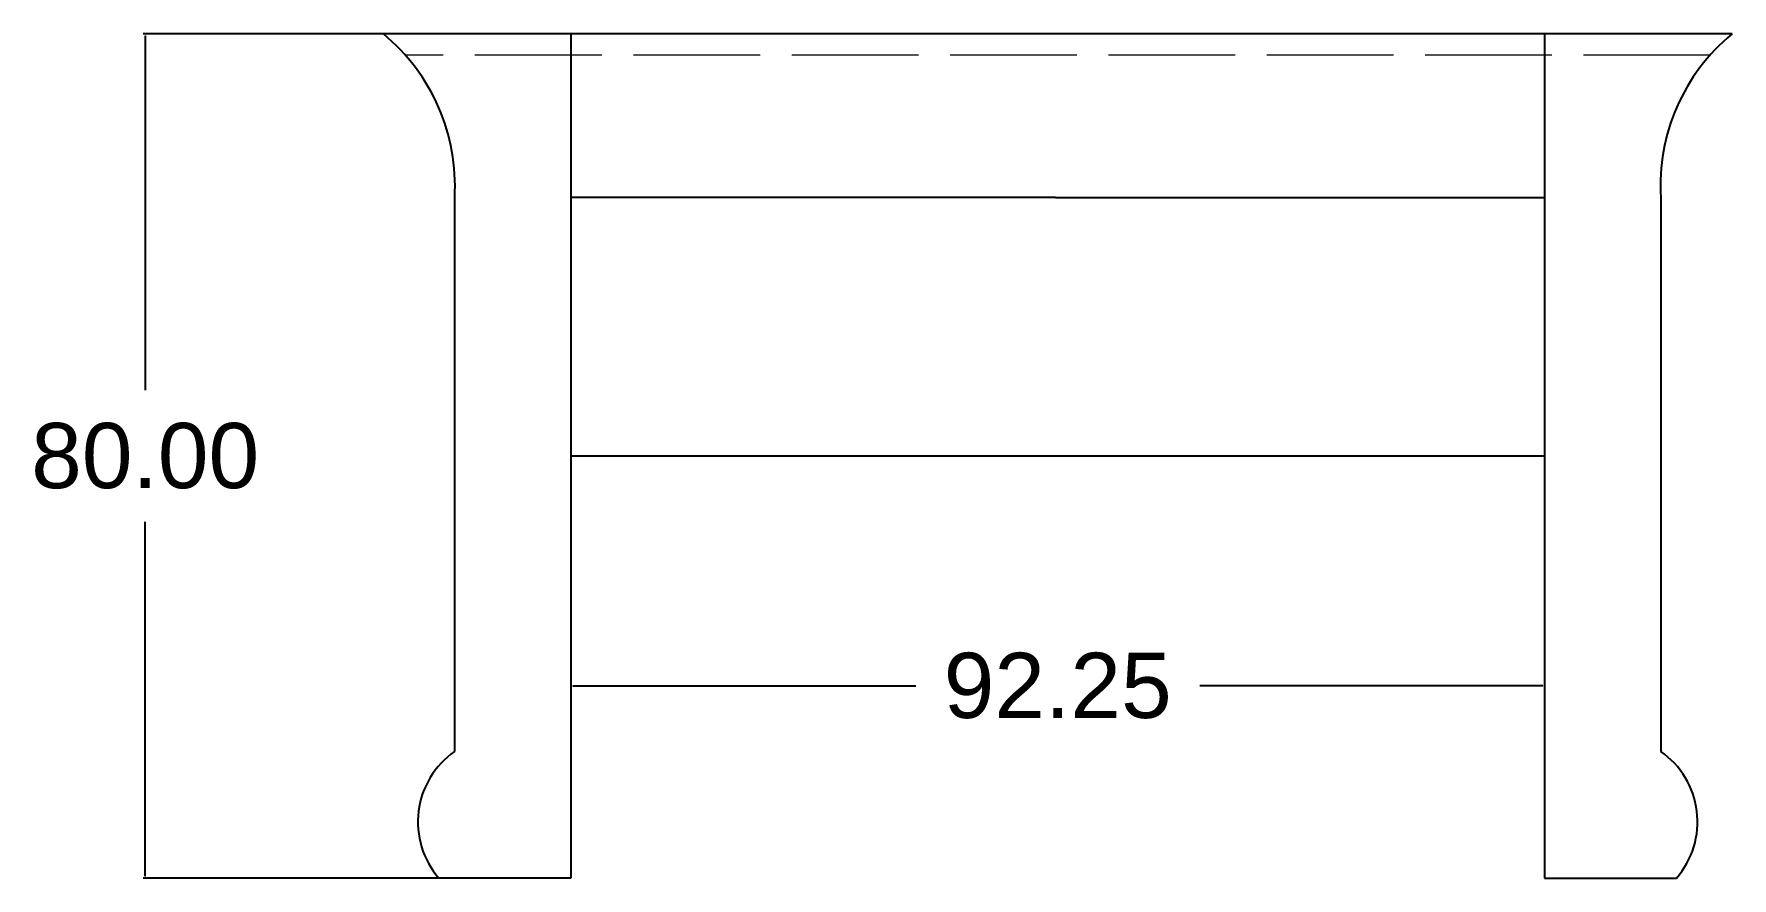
# Model space of a CAD drawing. Header units: centimetres. Extents: x 28 to 189, y 8 to 88.
import ezdxf

# ---------------------------------------------------------------- set-up
doc = ezdxf.new("R2010")
doc.units = ezdxf.units.CM
doc.header["$MEASUREMENT"] = 0
doc.linetypes.add('ACAD_ISO02W100', pattern=[15, 12, -3])
doc.layers.add('Dimensiuni', color=131, linetype='Continuous')
doc.layers.add('Schita', color=7, linetype='Continuous')
doc.layers.add('Suprafata de joc', color=80, linetype='ACAD_ISO02W100', lineweight=0, transparency=0.5)
doc.styles.get("Standard").update_dxf_attribs({"font": 'arial.ttf'})
doc.dimstyles.get("Standard").update_dxf_attribs({"dimtxt": 0.18, "dimasz": 0.18, "dimexe": 0.18, "dimexo": 0.0625, "dimgap": 0.09, "dimtad": 0, "dimtih": 1, "dimtoh": 1, "dimdec": 4, "dimzin": 0, "dimdsep": 46, "dimtxsty": 'Standard', "dimcen": 0.09, "dimadec": 0, "dimazin": 0, "dimtfac": 1, "dimtdec": 4, "dimtofl": 0, "dimtmove": 0, "dimatfit": 3, "dimfxl": 1, "dimtolj": 1, "dimtzin": 0, "dimarcsym": 0})

# ---------------------------------------------------------------- blocks, each defined once
blk = doc.blocks.new('*D4')
at = {"layer": 'Defpoints', "color": 0, "transparency": 16777216}
for p in [(78.88, 47.87), (171.12, 47.87), (171.12, 26.09)]:
    blk.add_point(p, dxfattribs=at)
at = {"layer": 'Dimensiuni', "color": 0, "lineweight": -2, "transparency": 16777216}
for p, q in [((78.88, 47.81), (78.88, 25.91)), ((171.12, 47.81), (171.12, 25.91)), ((79.06, 26.09), (111.55, 26.09)), ((170.94, 26.09), (138.45, 26.09))]:
    blk.add_line(p, q, dxfattribs=at)
at = {"layer": 'Dimensiuni', "color": 0, "transparency": 16777216}
for points in [[(79.06, 26.12), (79.06, 26.06), (78.88, 26.09)], [(170.94, 26.12), (170.94, 26.06), (171.12, 26.09)]]:
    blk.add_solid(points, dxfattribs=at)
at = {"layer": 'Dimensiuni', "color": 0, "transparency": 16777216, "insert": (125, 26.09), "char_height": 6.18, "attachment_point": 5}
blk.add_mtext('\\A1;92.25', dxfattribs=at)
blk = doc.blocks.new('*D5')
at = {"layer": 'Defpoints', "color": 0, "transparency": 16777216}
for p in [(78.88, 87.87), (38.56, 7.87), (78.88, 7.87)]:
    blk.add_point(p, dxfattribs=at)
at = {"layer": 'Dimensiuni', "color": 0, "lineweight": -2, "transparency": 16777216}
for p, q in [((78.81, 87.87), (38.38, 87.87)), ((38.56, 87.69), (38.56, 54.12)), ((38.56, 8.05), (38.56, 41.63)), ((78.81, 7.87), (38.38, 7.87))]:
    blk.add_line(p, q, dxfattribs=at)
at = {"layer": 'Dimensiuni', "color": 0, "transparency": 16777216}
for points in [[(38.53, 87.69), (38.59, 87.69), (38.56, 87.87)], [(38.53, 8.05), (38.59, 8.05), (38.56, 7.87)]]:
    blk.add_solid(points, dxfattribs=at)
at = {"layer": 'Dimensiuni', "color": 0, "transparency": 16777216, "insert": (38.56, 47.87), "char_height": 6.18, "attachment_point": 5}
blk.add_mtext('\\A1;80.00', dxfattribs=at)

msp = doc.modelspace()

# ---------------------------------------------------------------- linework, layer by layer
at = {"layer": 'Schita'}
for p, q in [((188.877, 87.872), (61.123, 87.872)), ((78.877, 87.872), (78.877, 7.872)), ((171.123, 87.872), (171.123, 7.872)), ((67.877, 72.372), (67.877, 19.872)), ((124.795, 72.373), (78.877, 72.373)), ((124.795, 72.373), (171.123, 72.373)), ((182.123, 72.372), (182.123, 19.872)), ((78.877, 47.872), (171.123, 47.872)), ((78.877, 7.872), (66.377, 7.872)), ((171.123, 7.872), (183.623, 7.872))]:
    msp.add_line(p, q, dxfattribs=at)
for centre, radius, start, end in [((49.243, 73.474), 18.667, 356.61478, 50.47206), ((200.757, 73.474), 18.667, 129.52794, 183.38522), ((72.529, 13.197), 8.137, 124.87498, 220.87498), ((177.471, 13.197), 8.137, 319.12502, 55.12502)]:
    msp.add_arc(centre, radius, start, end, dxfattribs=at)
at = {"layer": 'Suprafata de joc'}
msp.add_line((186.802, 85.872), (63.198, 85.872), dxfattribs=at)

# ---------------------------------------------------------------- dimensions: what is measured, and where the dimension line sits
at = {"layer": 'Dimensiuni'}
dim = msp.add_linear_dim(base=(38.556, 7.872), p1=(78.877, 87.872), p2=(78.877, 7.872), angle=90, dimstyle='Standard', override={"dimtxt": 6.18, "dimgap": 3.09, "dimdec": 2}, dxfattribs=at)
dim.commit()
dim.dimension.update_dxf_attribs({"geometry": '*D5', "text_midpoint": (38.556, 47.872)})
dim = msp.add_linear_dim(base=(171.123, 26.088), p1=(78.877, 47.872), p2=(171.123, 47.872), dimstyle='Standard', override={"dimtxt": 6.18, "dimgap": 3, "dimdec": 2}, dxfattribs=at)
dim.commit()
dim.dimension.update_dxf_attribs({"geometry": '*D4', "text_midpoint": (125, 26.088)})

doc.saveas('drawing.dxf')
